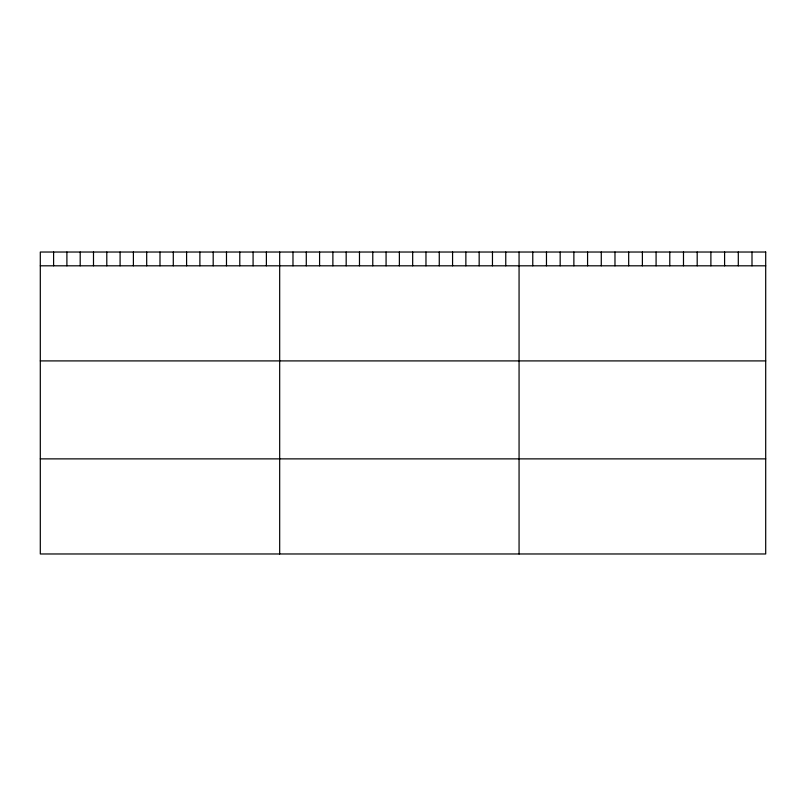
<?xml version="1.0" encoding="UTF-8"?>
<svg xmlns="http://www.w3.org/2000/svg" width="806" height="806" viewBox="0 0 806 806"><rect width="100%" height="100%" fill="white"/><g stroke="black" fill="none" stroke-linecap="round" stroke-linejoin="round"><path stroke-width="1.21" d="M40.3 265.809L765.7 265.809M40.3 360.907L765.7 360.907M40.3 458.876L765.7 458.876M751.998 252.026L751.998 265.809M738.296 252.026L738.296 265.809M724.594 252.026L724.594 265.809M710.892 252.026L710.892 265.809M697.19 252.026L697.19 265.809M683.488 252.026L683.488 265.809M669.786 252.026L669.786 265.809M656.084 252.026L656.084 265.809M642.382 252.026L642.382 265.809M628.68 252.026L628.68 265.809M614.978 252.026L614.978 265.809M601.276 252.026L601.276 265.809M587.574 252.026L587.574 265.809M573.872 252.026L573.872 265.809M560.17 252.026L560.17 265.809M546.468 252.026L546.468 265.809M532.766 252.026L532.766 265.809M519.064 252.026L519.064 553.974M505.765 252.026L505.765 265.809M492.466 252.026L492.466 265.809M479.167 252.026L479.167 265.809M465.868 252.026L465.868 265.809M452.569 252.026L452.569 265.809M439.27 252.026L439.27 265.809M425.971 252.026L425.971 265.809M412.672 252.026L412.672 265.809M399.373 252.026L399.373 265.809M386.074 252.026L386.074 265.809M372.775 252.026L372.775 265.809M359.476 252.026L359.476 265.809M346.177 252.026L346.177 265.809M332.878 252.026L332.878 265.809M319.579 252.026L319.579 265.809M306.28 252.026L306.28 265.809M292.981 252.026L292.981 265.809M279.682 252.026L279.682 553.974M266.383 252.026L266.383 265.809M253.084 252.026L253.084 265.809M239.785 252.026L239.785 265.809M226.486 252.026L226.486 265.809M213.187 252.026L213.187 265.809M199.888 252.026L199.888 265.809M186.589 252.026L186.589 265.809M173.29 252.026L173.29 265.809M159.991 252.026L159.991 265.809M146.692 252.026L146.692 265.809M133.393 252.026L133.393 265.809M120.094 252.026L120.094 265.809M106.795 252.026L106.795 265.809M93.496 252.026L93.496 265.809M80.197 252.026L80.197 265.809M66.898 252.026L66.898 265.809M53.599 252.026L53.599 265.809M765.7 252.026L40.3 252.026L40.3 553.974L765.7 553.974L765.7 252.026"/></g></svg>
